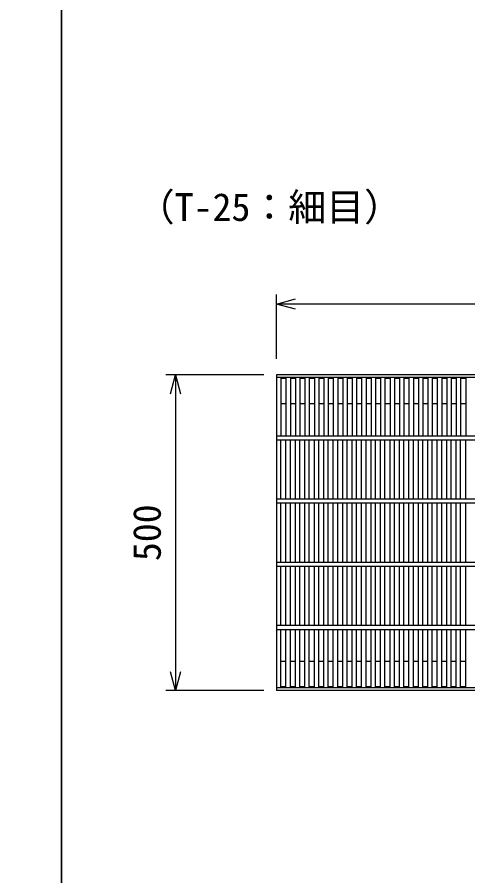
# Model space of a CAD drawing. Units: millimetres, scale not verified. Extents: x -25200 to 25200, y -8910 to 8910.
# Drawn here: x -21654 to -20941, y -6103 to -4744 of the extents above; entities that cross this region are included whole.
import ezdxf
from ezdxf.enums import TextEntityAlignment as Align

# ---------------------------------------------------------------- set-up
doc = ezdxf.new("R2010")
doc.units = ezdxf.units.MM
doc.header["$LTSCALE"] = 30
for name, color, linetype, lineweight in [('0-0_DIM', 7, 'Continuous', 25), ('0-2_HATCH', 6, 'Continuous', 25), ('0-6_TXT', 7, 'Continuous', 25)]:
    doc.layers.add(name, color=color, linetype=linetype, lineweight=lineweight)
doc.styles.add('ＭＳ ゴシック', font='')
doc.styles.get('ＭＳ ゴシック').set_extended_font_data('MS Gothic')

msp = doc.modelspace()

# ---------------------------------------------------------------- linework, layer by layer
at = {"layer": '0-0_DIM'}
for p, q in [((-21243.8, -5284.37), (-21243.8, -5182.78)), ((-20248.8, -5197.78), (-21243.8, -5197.78)), ((-21263.8, -5309.59), (-21418.8, -5309.59)), ((-21403.8, -5309.59), (-21403.8, -5809.59)), ((-21263.8, -5809.59), (-21418.8, -5809.59))]:
    msp.add_line(p, q, dxfattribs=at)
for points in [[(-21213.8, -5205.82), (-21243.8, -5197.78), (-21213.8, -5189.74)], [(-21411.83, -5339.59), (-21403.8, -5309.59), (-21395.76, -5339.59)], [(-21395.76, -5779.59), (-21403.8, -5809.59), (-21411.83, -5779.59)]]:
    msp.add_lwpolyline(points, dxfattribs=at)
at = {"layer": '0-2_HATCH'}
for p, q in [((-21243.8, -5309.59), (-21243.8, -5809.59)), ((-20248.8, -5309.59), (-21243.8, -5309.59)), ((-20248.8, -5314.09), (-21243.8, -5314.09)), ((-21236.8, -5314.09), (-21236.8, -5406.59)), ((-21228.83, -5315.59), (-21236.8, -5315.59)), ((-21228.83, -5314.09), (-21228.83, -5406.59)), ((-21221.83, -5314.09), (-21221.83, -5406.59)), ((-21213.86, -5315.59), (-21221.83, -5315.59)), ((-21213.86, -5314.09), (-21213.86, -5406.59)), ((-21206.86, -5314.09), (-21206.86, -5406.59)), ((-21198.89, -5315.59), (-21206.86, -5315.59)), ((-21198.89, -5314.09), (-21198.89, -5406.59)), ((-21191.89, -5314.09), (-21191.89, -5406.59)), ((-21183.92, -5315.59), (-21191.89, -5315.59)), ((-21183.92, -5314.09), (-21183.92, -5406.59)), ((-21176.92, -5314.09), (-21176.92, -5406.59)), ((-21168.95, -5315.59), (-21176.92, -5315.59)), ((-21168.95, -5314.09), (-21168.95, -5406.59)), ((-21161.95, -5314.09), (-21161.95, -5406.59)), ((-21153.98, -5315.59), (-21161.95, -5315.59)), ((-21153.98, -5314.09), (-21153.98, -5406.59)), ((-21146.98, -5314.09), (-21146.98, -5406.59)), ((-21139.01, -5315.59), (-21146.98, -5315.59)), ((-21139.01, -5314.09), (-21139.01, -5406.59)), ((-21132.01, -5314.09), (-21132.01, -5406.59)), ((-21124.04, -5315.59), (-21132.01, -5315.59)), ((-21124.04, -5314.09), (-21124.04, -5406.59)), ((-21117.04, -5314.09), (-21117.04, -5406.59)), ((-21109.07, -5315.59), (-21117.04, -5315.59)), ((-21109.07, -5314.09), (-21109.07, -5406.59)), ((-21102.07, -5314.09), (-21102.07, -5406.59)), ((-21094.1, -5315.59), (-21102.07, -5315.59)), ((-21094.1, -5314.09), (-21094.1, -5406.59)), ((-21087.1, -5314.09), (-21087.1, -5406.59)), ((-21079.13, -5315.59), (-21087.1, -5315.59)), ((-21079.13, -5314.09), (-21079.13, -5406.59)), ((-21072.13, -5314.09), (-21072.13, -5406.59)), ((-21064.16, -5315.59), (-21072.13, -5315.59)), ((-21064.16, -5314.09), (-21064.16, -5406.59)), ((-21057.16, -5314.09), (-21057.16, -5406.59)), ((-21049.19, -5315.59), (-21057.16, -5315.59)), ((-21049.19, -5314.09), (-21049.19, -5406.59)), ((-21042.19, -5314.09), (-21042.19, -5406.59)), ((-21034.22, -5315.59), (-21042.19, -5315.59)), ((-21034.22, -5314.09), (-21034.22, -5406.59)), ((-21027.22, -5314.09), (-21027.22, -5406.59)), ((-21019.25, -5315.59), (-21027.22, -5315.59)), ((-21019.25, -5314.09), (-21019.25, -5406.59)), ((-21012.25, -5314.09), (-21012.25, -5406.59)), ((-21004.28, -5315.59), (-21012.25, -5315.59)), ((-21004.28, -5314.09), (-21004.28, -5406.59)), ((-20997.28, -5314.09), (-20997.28, -5406.59)), ((-20989.31, -5315.59), (-20997.28, -5315.59)), ((-20989.31, -5314.09), (-20989.31, -5406.59)), ((-20982.31, -5314.09), (-20982.31, -5406.59)), ((-20974.34, -5315.59), (-20982.31, -5315.59)), ((-20974.34, -5314.09), (-20974.34, -5406.59)), ((-20967.34, -5314.09), (-20967.34, -5406.59)), ((-20959.37, -5315.59), (-20967.34, -5315.59)), ((-20959.37, -5314.09), (-20959.37, -5406.59)), ((-20952.37, -5314.09), (-20952.37, -5406.59)), ((-20944.4, -5315.59), (-20952.37, -5315.59)), ((-20944.4, -5314.09), (-20944.4, -5406.59)), ((-21228.83, -5355.59), (-21236.8, -5355.59)), ((-21213.86, -5355.59), (-21221.83, -5355.59)), ((-21198.89, -5355.59), (-21206.86, -5355.59)), ((-21183.92, -5355.59), (-21191.89, -5355.59)), ((-21168.95, -5355.59), (-21176.92, -5355.59)), ((-21153.98, -5355.59), (-21161.95, -5355.59)), ((-21139.01, -5355.59), (-21146.98, -5355.59)), ((-21124.04, -5355.59), (-21132.01, -5355.59)), ((-21109.07, -5355.59), (-21117.04, -5355.59)), ((-21094.1, -5355.59), (-21102.07, -5355.59)), ((-21079.13, -5355.59), (-21087.1, -5355.59)), ((-21064.16, -5355.59), (-21072.13, -5355.59)), ((-21049.19, -5355.59), (-21057.16, -5355.59)), ((-21034.22, -5355.59), (-21042.19, -5355.59)), ((-21019.25, -5355.59), (-21027.22, -5355.59)), ((-21004.28, -5355.59), (-21012.25, -5355.59)), ((-20989.31, -5355.59), (-20997.28, -5355.59)), ((-20974.34, -5355.59), (-20982.31, -5355.59)), ((-20959.37, -5355.59), (-20967.34, -5355.59)), ((-20944.4, -5355.59), (-20952.37, -5355.59)), ((-20248.8, -5406.59), (-21243.8, -5406.59)), ((-21243.8, -5412.59), (-20248.8, -5412.59)), ((-21236.8, -5506.59), (-21236.8, -5412.59)), ((-21228.83, -5506.59), (-21228.83, -5412.59)), ((-21221.83, -5506.59), (-21221.83, -5412.59)), ((-21213.86, -5506.59), (-21213.86, -5412.59)), ((-21206.86, -5506.59), (-21206.86, -5412.59)), ((-21198.89, -5506.59), (-21198.89, -5412.59)), ((-21191.89, -5506.59), (-21191.89, -5412.59)), ((-21183.92, -5506.59), (-21183.92, -5412.59)), ((-21176.92, -5506.59), (-21176.92, -5412.59)), ((-21168.95, -5506.59), (-21168.95, -5412.59)), ((-21161.95, -5506.59), (-21161.95, -5412.59)), ((-21153.98, -5506.59), (-21153.98, -5412.59)), ((-21146.98, -5506.59), (-21146.98, -5412.59)), ((-21139.01, -5506.59), (-21139.01, -5412.59)), ((-21132.01, -5506.59), (-21132.01, -5412.59)), ((-21124.04, -5506.59), (-21124.04, -5412.59)), ((-21117.04, -5506.59), (-21117.04, -5412.59)), ((-21109.07, -5506.59), (-21109.07, -5412.59)), ((-21102.07, -5506.59), (-21102.07, -5412.59)), ((-21094.1, -5506.59), (-21094.1, -5412.59)), ((-21087.1, -5506.59), (-21087.1, -5412.59)), ((-21079.13, -5506.59), (-21079.13, -5412.59)), ((-21072.13, -5506.59), (-21072.13, -5412.59)), ((-21064.16, -5506.59), (-21064.16, -5412.59)), ((-21057.16, -5506.59), (-21057.16, -5412.59)), ((-21049.19, -5506.59), (-21049.19, -5412.59)), ((-21042.19, -5506.59), (-21042.19, -5412.59)), ((-21034.22, -5506.59), (-21034.22, -5412.59)), ((-21027.22, -5506.59), (-21027.22, -5412.59)), ((-21019.25, -5506.59), (-21019.25, -5412.59)), ((-21012.25, -5506.59), (-21012.25, -5412.59)), ((-21004.28, -5506.59), (-21004.28, -5412.59)), ((-20997.28, -5506.59), (-20997.28, -5412.59)), ((-20989.31, -5506.59), (-20989.31, -5412.59)), ((-20982.31, -5506.59), (-20982.31, -5412.59)), ((-20974.34, -5506.59), (-20974.34, -5412.59)), ((-20967.34, -5506.59), (-20967.34, -5412.59)), ((-20959.37, -5506.59), (-20959.37, -5412.59)), ((-20952.37, -5506.59), (-20952.37, -5412.59)), ((-20944.4, -5506.59), (-20944.4, -5412.59)), ((-20248.8, -5506.59), (-21243.8, -5506.59)), ((-21243.8, -5512.59), (-20248.8, -5512.59)), ((-21236.8, -5606.59), (-21236.8, -5512.59)), ((-21228.83, -5606.59), (-21228.83, -5512.59)), ((-21221.83, -5606.59), (-21221.83, -5512.59)), ((-21213.86, -5606.59), (-21213.86, -5512.59)), ((-21206.86, -5606.59), (-21206.86, -5512.59)), ((-21198.89, -5606.59), (-21198.89, -5512.59)), ((-21191.89, -5606.59), (-21191.89, -5512.59)), ((-21183.92, -5606.59), (-21183.92, -5512.59)), ((-21176.92, -5606.59), (-21176.92, -5512.59)), ((-21168.95, -5606.59), (-21168.95, -5512.59)), ((-21161.95, -5606.59), (-21161.95, -5512.59)), ((-21153.98, -5606.59), (-21153.98, -5512.59)), ((-21146.98, -5606.59), (-21146.98, -5512.59)), ((-21139.01, -5606.59), (-21139.01, -5512.59)), ((-21132.01, -5606.59), (-21132.01, -5512.59)), ((-21124.04, -5606.59), (-21124.04, -5512.59)), ((-21117.04, -5606.59), (-21117.04, -5512.59)), ((-21109.07, -5606.59), (-21109.07, -5512.59)), ((-21102.07, -5606.59), (-21102.07, -5512.59)), ((-21094.1, -5606.59), (-21094.1, -5512.59)), ((-21087.1, -5606.59), (-21087.1, -5512.59)), ((-21079.13, -5606.59), (-21079.13, -5512.59)), ((-21072.13, -5606.59), (-21072.13, -5512.59)), ((-21064.16, -5606.59), (-21064.16, -5512.59)), ((-21057.16, -5606.59), (-21057.16, -5512.59)), ((-21049.19, -5606.59), (-21049.19, -5512.59)), ((-21042.19, -5606.59), (-21042.19, -5512.59)), ((-21034.22, -5606.59), (-21034.22, -5512.59)), ((-21027.22, -5606.59), (-21027.22, -5512.59)), ((-21019.25, -5606.59), (-21019.25, -5512.59)), ((-21012.25, -5606.59), (-21012.25, -5512.59)), ((-21004.28, -5606.59), (-21004.28, -5512.59)), ((-20997.28, -5606.59), (-20997.28, -5512.59)), ((-20989.31, -5606.59), (-20989.31, -5512.59)), ((-20982.31, -5606.59), (-20982.31, -5512.59)), ((-20974.34, -5606.59), (-20974.34, -5512.59)), ((-20967.34, -5606.59), (-20967.34, -5512.59)), ((-20959.37, -5606.59), (-20959.37, -5512.59)), ((-20952.37, -5606.59), (-20952.37, -5512.59)), ((-20944.4, -5606.59), (-20944.4, -5512.59)), ((-20248.8, -5606.59), (-21243.8, -5606.59)), ((-21243.8, -5612.59), (-20248.8, -5612.59)), ((-21236.8, -5706.59), (-21236.8, -5612.59)), ((-21228.83, -5706.59), (-21228.83, -5612.59)), ((-21221.83, -5706.59), (-21221.83, -5612.59)), ((-21213.86, -5706.59), (-21213.86, -5612.59)), ((-21206.86, -5706.59), (-21206.86, -5612.59)), ((-21198.89, -5706.59), (-21198.89, -5612.59)), ((-21191.89, -5706.59), (-21191.89, -5612.59)), ((-21183.92, -5706.59), (-21183.92, -5612.59)), ((-21176.92, -5706.59), (-21176.92, -5612.59)), ((-21168.95, -5706.59), (-21168.95, -5612.59)), ((-21161.95, -5706.59), (-21161.95, -5612.59)), ((-21153.98, -5706.59), (-21153.98, -5612.59)), ((-21146.98, -5706.59), (-21146.98, -5612.59)), ((-21139.01, -5706.59), (-21139.01, -5612.59)), ((-21132.01, -5706.59), (-21132.01, -5612.59)), ((-21124.04, -5706.59), (-21124.04, -5612.59)), ((-21117.04, -5706.59), (-21117.04, -5612.59)), ((-21109.07, -5706.59), (-21109.07, -5612.59)), ((-21102.07, -5706.59), (-21102.07, -5612.59)), ((-21094.1, -5706.59), (-21094.1, -5612.59)), ((-21087.1, -5706.59), (-21087.1, -5612.59)), ((-21079.13, -5706.59), (-21079.13, -5612.59)), ((-21072.13, -5706.59), (-21072.13, -5612.59)), ((-21064.16, -5706.59), (-21064.16, -5612.59)), ((-21057.16, -5706.59), (-21057.16, -5612.59)), ((-21049.19, -5706.59), (-21049.19, -5612.59)), ((-21042.19, -5706.59), (-21042.19, -5612.59)), ((-21034.22, -5706.59), (-21034.22, -5612.59)), ((-21027.22, -5706.59), (-21027.22, -5612.59)), ((-21019.25, -5706.59), (-21019.25, -5612.59)), ((-21012.25, -5706.59), (-21012.25, -5612.59)), ((-21004.28, -5706.59), (-21004.28, -5612.59)), ((-20997.28, -5706.59), (-20997.28, -5612.59)), ((-20989.31, -5706.59), (-20989.31, -5612.59)), ((-20982.31, -5706.59), (-20982.31, -5612.59)), ((-20974.34, -5706.59), (-20974.34, -5612.59)), ((-20967.34, -5706.59), (-20967.34, -5612.59)), ((-20959.37, -5706.59), (-20959.37, -5612.59)), ((-20952.37, -5706.59), (-20952.37, -5612.59)), ((-20944.4, -5706.59), (-20944.4, -5612.59)), ((-20248.8, -5706.59), (-21243.8, -5706.59)), ((-21243.8, -5712.59), (-20248.8, -5712.59)), ((-21236.8, -5805.09), (-21236.8, -5712.59)), ((-21228.83, -5805.09), (-21228.83, -5712.59)), ((-21221.83, -5805.09), (-21221.83, -5712.59)), ((-21213.86, -5805.09), (-21213.86, -5712.59)), ((-21206.86, -5805.09), (-21206.86, -5712.59)), ((-21198.89, -5805.09), (-21198.89, -5712.59)), ((-21191.89, -5805.09), (-21191.89, -5712.59)), ((-21183.92, -5805.09), (-21183.92, -5712.59)), ((-21176.92, -5805.09), (-21176.92, -5712.59)), ((-21168.95, -5805.09), (-21168.95, -5712.59)), ((-21161.95, -5805.09), (-21161.95, -5712.59)), ((-21153.98, -5805.09), (-21153.98, -5712.59)), ((-21146.98, -5805.09), (-21146.98, -5712.59)), ((-21139.01, -5805.09), (-21139.01, -5712.59)), ((-21132.01, -5805.09), (-21132.01, -5712.59)), ((-21124.04, -5805.09), (-21124.04, -5712.59)), ((-21117.04, -5805.09), (-21117.04, -5712.59)), ((-21109.07, -5805.09), (-21109.07, -5712.59)), ((-21102.07, -5805.09), (-21102.07, -5712.59)), ((-21094.1, -5805.09), (-21094.1, -5712.59)), ((-21087.1, -5805.09), (-21087.1, -5712.59)), ((-21079.13, -5805.09), (-21079.13, -5712.59)), ((-21072.13, -5805.09), (-21072.13, -5712.59)), ((-21064.16, -5805.09), (-21064.16, -5712.59)), ((-21057.16, -5805.09), (-21057.16, -5712.59)), ((-21049.19, -5805.09), (-21049.19, -5712.59)), ((-21042.19, -5805.09), (-21042.19, -5712.59)), ((-21034.22, -5805.09), (-21034.22, -5712.59)), ((-21027.22, -5805.09), (-21027.22, -5712.59)), ((-21019.25, -5805.09), (-21019.25, -5712.59)), ((-21012.25, -5805.09), (-21012.25, -5712.59)), ((-21004.28, -5805.09), (-21004.28, -5712.59)), ((-20997.28, -5805.09), (-20997.28, -5712.59)), ((-20989.31, -5805.09), (-20989.31, -5712.59)), ((-20982.31, -5805.09), (-20982.31, -5712.59)), ((-20974.34, -5805.09), (-20974.34, -5712.59)), ((-20967.34, -5805.09), (-20967.34, -5712.59)), ((-20959.37, -5805.09), (-20959.37, -5712.59)), ((-20952.37, -5805.09), (-20952.37, -5712.59)), ((-20944.4, -5805.09), (-20944.4, -5712.59)), ((-21228.83, -5763.59), (-21236.8, -5763.59)), ((-21213.86, -5763.59), (-21221.83, -5763.59)), ((-21198.89, -5763.59), (-21206.86, -5763.59)), ((-21183.92, -5763.59), (-21191.89, -5763.59)), ((-21168.95, -5763.59), (-21176.92, -5763.59)), ((-21153.98, -5763.59), (-21161.95, -5763.59)), ((-21139.01, -5763.59), (-21146.98, -5763.59)), ((-21124.04, -5763.59), (-21132.01, -5763.59)), ((-21109.07, -5763.59), (-21117.04, -5763.59)), ((-21094.1, -5763.59), (-21102.07, -5763.59)), ((-21079.13, -5763.59), (-21087.1, -5763.59)), ((-21064.16, -5763.59), (-21072.13, -5763.59)), ((-21049.19, -5763.59), (-21057.16, -5763.59)), ((-21034.22, -5763.59), (-21042.19, -5763.59)), ((-21019.25, -5763.59), (-21027.22, -5763.59)), ((-21004.28, -5763.59), (-21012.25, -5763.59)), ((-20989.31, -5763.59), (-20997.28, -5763.59)), ((-20974.34, -5763.59), (-20982.31, -5763.59)), ((-20959.37, -5763.59), (-20967.34, -5763.59)), ((-20944.4, -5763.59), (-20952.37, -5763.59)), ((-20248.8, -5805.09), (-21243.8, -5805.09)), ((-20248.8, -5809.59), (-21243.8, -5809.59)), ((-21228.83, -5803.59), (-21236.8, -5803.59)), ((-21213.86, -5803.59), (-21221.83, -5803.59)), ((-21198.89, -5803.59), (-21206.86, -5803.59)), ((-21183.92, -5803.59), (-21191.89, -5803.59)), ((-21168.95, -5803.59), (-21176.92, -5803.59)), ((-21153.98, -5803.59), (-21161.95, -5803.59)), ((-21139.01, -5803.59), (-21146.98, -5803.59)), ((-21124.04, -5803.59), (-21132.01, -5803.59)), ((-21109.07, -5803.59), (-21117.04, -5803.59)), ((-21094.1, -5803.59), (-21102.07, -5803.59)), ((-21079.13, -5803.59), (-21087.1, -5803.59)), ((-21064.16, -5803.59), (-21072.13, -5803.59)), ((-21049.19, -5803.59), (-21057.16, -5803.59)), ((-21034.22, -5803.59), (-21042.19, -5803.59)), ((-21019.25, -5803.59), (-21027.22, -5803.59)), ((-21004.28, -5803.59), (-21012.25, -5803.59)), ((-20989.31, -5803.59), (-20997.28, -5803.59)), ((-20974.34, -5803.59), (-20982.31, -5803.59)), ((-20959.37, -5803.59), (-20967.34, -5803.59)), ((-20944.4, -5803.59), (-20952.37, -5803.59))]:
    msp.add_line(p, q, dxfattribs=at)
at = {"layer": '0-6_TXT'}
for points in [[(-23383.96, -6234.72), (-21583.96, -6234.72), (-21583.96, -3384.72), (-23383.96, -3384.72)], [(-21583.96, -6234.72), (-19783.96, -6234.72), (-19783.96, -3384.72), (-21583.96, -3384.72)]]:
    msp.add_lwpolyline(points, close=True, dxfattribs=at)

# ---------------------------------------------------------------- texts
at = {"layer": '0-0_DIM', "style": 'ＭＳ ゴシック'}
msp.add_text('（T-25：細目）', height=43.99, dxfattribs=at).set_placement((-21464.93, -5079.41), align=Align.BOTTOM_LEFT)
msp.add_text('（T-25：細目）', height=43.99, dxfattribs=at).set_placement((-21464.93, -5079.41), align=Align.BOTTOM_LEFT)
msp.add_text('500', height=43.99, rotation=90, dxfattribs=at).set_placement((-21413.8, -5604.59), align=Align.BOTTOM_LEFT)

doc.saveas('drawing.dxf')
